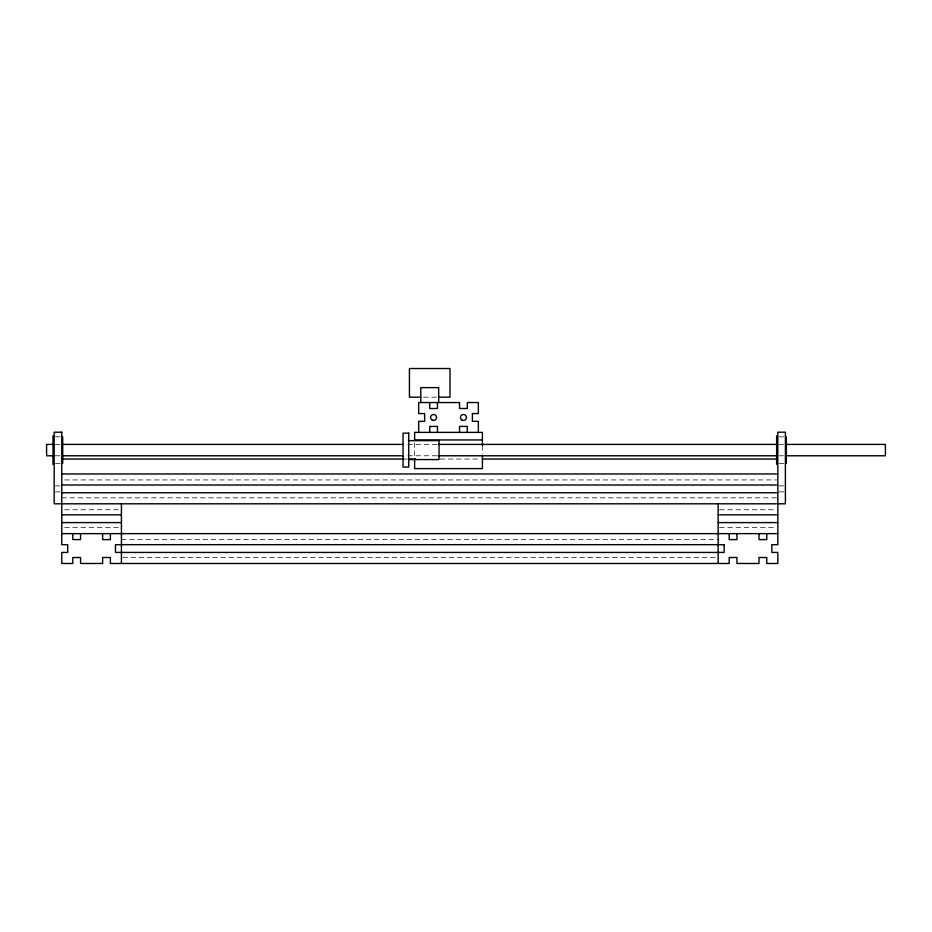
<?xml version="1.0" encoding="UTF-8"?>
<svg xmlns="http://www.w3.org/2000/svg" width="932" height="932" viewBox="0 0 932 932"><rect width="100%" height="100%" fill="white"/><g stroke="black" fill="none" stroke-linecap="round" stroke-linejoin="round"><path stroke-width="0.7" stroke-dasharray="4.66 3.5" d="M423.524 397.172L437.294 397.172M55.442 436.84L62.7 436.84M779.082 436.84L786.352 436.84M55.337 444.413L61.163 444.413M407.75 444.413L436.875 444.413M779.094 444.413L783.567 444.413M55.337 455.783L61.163 455.783M407.75 455.783L436.875 455.783M779.094 455.783L783.567 455.783M403.777 459.045L406.69 459.045M440.16 459.045L480.959 459.045M55.442 463.355L61.757 463.355M779.082 463.355L785.396 463.355M64.669 479.933L776.368 479.933M55.442 485.898L61.757 485.898M779.082 485.898L785.396 485.898M55.442 491.863L61.757 491.863M779.082 491.863L785.396 491.863M61.757 497.839L777.824 497.839M64.669 509.769L119.972 509.769M719.609 509.769L776.368 509.769M64.669 527.675L119.972 527.675M719.609 527.675L776.368 527.675M121.428 539.605L718.153 539.605M122.884 557.511L716.696 557.511M482.403 445.682L482.403 454.28M414.623 442.817L414.623 457.134"/><path stroke-width="1.4" d="M420.763 397.172L409.428 397.172L409.428 368.524L450.005 368.524L450.005 397.172L438.669 397.172M482.403 439.951L414.623 439.951L414.623 432.378L482.403 432.378L482.403 445.682M408.729 440.626L439.042 440.626L439.042 459.569L408.729 459.569M53.881 444.413L46.6 444.413L46.6 455.783L53.881 455.783M62.619 444.413L403.381 444.413M438.331 444.413L776.181 444.413M786.375 444.413L885.4 444.413L885.4 455.783L786.375 455.783M62.619 455.783L403.381 455.783M438.331 455.783L776.181 455.783M61.757 459.045L403.777 459.045M408.146 459.045L415.427 459.045M482.368 459.045L776.368 459.045M61.757 473.969L777.824 473.969M61.757 485.001L777.824 485.001M61.757 492.76L777.824 492.76M61.757 514.837L121.428 514.837M718.153 514.837L777.824 514.837M61.757 522.596L121.428 522.596M718.153 522.596L777.824 522.596M61.757 533.64L777.824 533.64M786.352 436.84L786.352 463.355M776.624 435.757L776.624 464.439M766.78 533.64L766.78 539.605L759.021 539.605L759.021 533.64M736.944 533.64L736.944 539.605L729.185 539.605L729.185 533.64M718.153 503.804L718.153 563.476M482.403 455.701L482.403 468.598L414.623 468.598L414.623 458.567M478.349 432.378L478.349 421.334L472.384 421.334L472.384 413.575L478.349 413.575L478.349 402.542L467.305 402.542L467.305 408.507L459.546 408.507L459.546 402.542L418.678 402.542L418.678 413.575L424.643 413.575L424.643 421.334L418.678 421.334L418.678 432.378M467.305 432.378L467.305 426.413L459.546 426.413L459.546 432.378M438.669 402.542L438.669 387.619L420.763 387.619L420.763 402.542M437.469 402.542L437.469 408.507L429.71 408.507L429.71 402.542M437.469 432.378L437.469 426.413L429.71 426.413L429.71 432.378M121.428 503.804L121.428 563.476M110.384 533.64L110.384 539.605L102.636 539.605L102.636 533.64M80.548 533.64L80.548 539.605L72.801 539.605L72.801 533.64M62.7 436.84L62.7 463.355M52.984 435.757L52.984 464.439M61.757 432.192L54.184 432.192L54.184 503.804L785.396 503.804L785.396 432.192L777.824 432.192L777.824 544.672L771.859 544.672L771.859 552.431L777.824 552.431L777.824 563.476L766.78 563.476L766.78 557.511L759.021 557.511L759.021 563.476L736.944 563.476L736.944 557.511L729.185 557.511L729.185 563.476L110.384 563.476L110.384 557.511L102.636 557.511L102.636 563.476L80.548 563.476L80.548 557.511L72.801 557.511L72.801 563.476L61.757 563.476L61.757 552.431L67.721 552.431L67.721 544.672L61.757 544.672L61.757 432.192M408.729 433.124L403.032 433.124L403.032 467.072L408.729 467.072L408.729 433.124M724.117 544.672L115.463 544.672L115.463 552.431L724.117 552.431L724.117 544.672M461.934 420.041A2.982 2.982 0 0 0 466.419 417.454A2.982 2.982 0 0 0 461.934 414.868A2.982 2.982 0 0 0 461.934 420.041M432.099 420.041A2.982 2.982 0 0 0 436.572 417.454A2.982 2.982 0 0 0 432.099 414.868A2.982 2.982 0 0 0 432.099 420.041"/></g></svg>
